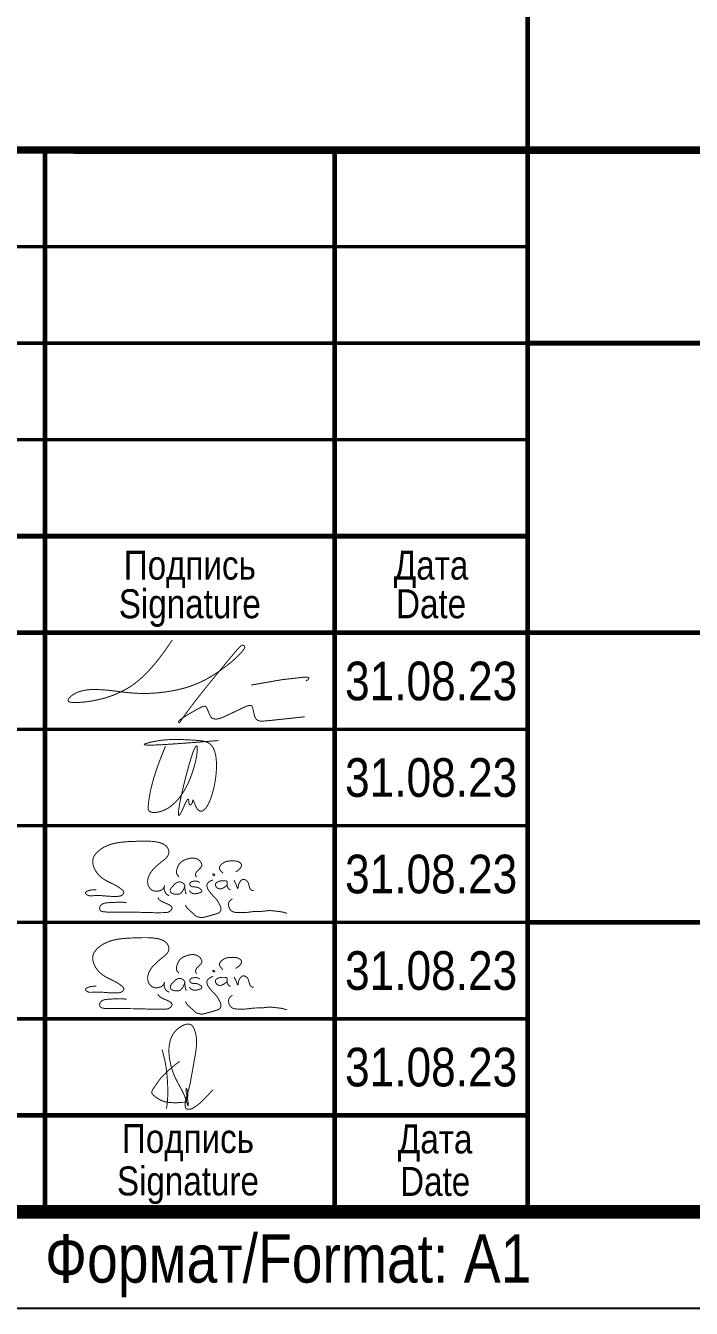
# Model space of a CAD drawing. Extents: x 0 to 841, y 0 to 594.
# Drawn here: x 690 to 724.5, y 0 to 66.4 of the extents above; entities that cross this region are included whole.
import ezdxf
from ezdxf.enums import TextEntityAlignment as Align

# ---------------------------------------------------------------- set-up
doc = ezdxf.new("R2010")
doc.units = 0
doc.header["$LTSCALE"] = 20
doc.header["$MEASUREMENT"] = 0
doc.layers.add('BORDER', color=7, linetype='Continuous', lineweight=50)
doc.layers.add('BORDER_PAPERMARGINS', color=7, linetype='Continuous', plot=False)
for name, color, linetype in [('BORDER_TEXT', 7, 'Continuous'), ('ELECT_EQUIP', 84, 'Continuous'), ('SIGN', 9, 'Continuous'), ('TEXT', 4, 'Continuous')]:
    doc.layers.add(name, color=color, linetype=linetype)
doc.layers.add('REVISION', color=1, linetype='Continuous', true_color=0xff0000)
doc.styles.add('EUR_STD', font='ARIALN.TTF')
doc.styles.add('RUX_STD', font='ARIALN.TTF')
doc.styles.add('стиль1', font='ARIALN.TTF')

# ---------------------------------------------------------------- blocks, each defined once
blk = doc.blocks.new('*U170')
at = {"layer": 'BORDER', "lineweight": 70, "const_width": 0.7}
blk.add_lwpolyline([(20, 588.991), (836, 589), (836, 5), (20, 5.009)], close=True, dxfattribs=at)
at = {"layer": 'BORDER_PAPERMARGINS'}
blk.add_lwpolyline([(841, 0), (0, 0), (0, 594), (841, 594)], close=True, dxfattribs=at)
at = {"layer": 'BORDER_TEXT', "insert": (691, 3.833), "char_height": 2.5, "attachment_point": 1, "style": 'RUX_STD'}
blk.add_mtext('{\\fArial Narrow|b0|i0|c204|p34;Формат}/{\\fArial Narrow|b0|i0|c204|p34;Format: A}1', dxfattribs=at)
blk = doc.blocks.new('BDR_TitleBlock')
at = {"layer": 'BORDER', "const_width": 0.5}
blk.add_lwpolyline([(-185, 121), (0, 121), (0, 0), (-185.005, 0)], close=True, dxfattribs=at)
at = {"layer": 'BORDER', "color": 0}
for points, const_width in [([(-120, -0.167), (-120, 100)], 0.25), ([(-145, 0), (-145, 55)], 0.25), ([(-130, -0.167), (-130, 54.853)], 0.25), ([(-185.005, 50), (-120, 50)], 0.18), ([(-185.005, 45), (-120, 45)], 0.18), ([(-120, 45), (0, 45)], 0.25), ([(-185.005, 40), (-120, 40)], 0.18), ([(-185.005, 35), (-120, 35)], 0.25), ([(-185.005, 30), (-120, 30)], 0.25), ([(-120, 30), (0, 30)], 0.25), ([(-185, 25), (-120, 25)], 0.18), ([(-185, 20), (-120, 20)], 0.18), ([(-185, 15), (-120, 15)], 0.18), ([(-120, 15), (0, 15)], 0.25), ([(-185, 10), (-120, 10)], 0.18), ([(-185, 5), (-120, 5)], 0.25)]:
    blk.add_lwpolyline(points, dxfattribs=dict(at, const_width=const_width))
blk.add_lwpolyline([(-185, 55, 0.35, 0.5, 0), (0, 55, 0.5, 0.5, 0)], format="xyseb", dxfattribs=at)
at = {"layer": 'BORDER_TEXT', "style": 'стиль1'}
for s, p in [('Подпись', (-137.5, 33.5)), ('Дата', (-125, 33.5)), ('Signature', (-137.5, 31.5)), ('Date', (-125, 31.5)), ('Подпись', (-137.598, 3.8)), ('Дата', (-124.79, 3.776)), ('Signature', (-137.598, 1.6)), ('Date', (-124.79, 1.576))]:
    blk.add_text(s, height=1.5, dxfattribs=at).set_placement(p, align=Align.MIDDLE_CENTER)
at = {"layer": 'BORDER_TEXT', "style": 'EUR_STD'}
blk.add_attdef('GOST_NR', text='', height=3.5, dxfattribs=at).set_placement((-60, 50), align=Align.MIDDLE_CENTER)
blk = doc.blocks.new('SIG - Roos')
at = {"layer": 'SIGN', "const_width": 0.05}
for points in [[(-0.526, 0.29), (-0.641, 0.207), (-0.756, 0.119), (-0.87, 0.029), (-0.979, -0.063), (-1.085, -0.155), (-1.184, -0.245), (-1.275, -0.333), (-1.358, -0.415), (-1.43, -0.493), (-1.494, -0.564), (-1.549, -0.631), (-1.596, -0.692), (-1.638, -0.749), (-1.675, -0.801), (-1.708, -0.85), (-1.739, -0.895), (-1.768, -0.937), (-1.795, -0.976), (-1.82, -1.012), (-1.843, -1.046), (-1.865, -1.077), (-1.884, -1.106), (-1.901, -1.132), (-1.917, -1.158), (-1.93, -1.181), (-1.941, -1.203), (-1.95, -1.224), (-1.957, -1.243), (-1.962, -1.26), (-1.967, -1.277), (-1.97, -1.291), (-1.971, -1.305), (-1.972, -1.317), (-1.972, -1.328), (-1.971, -1.338), (-1.968, -1.348), (-1.965, -1.357), (-1.96, -1.366), (-1.955, -1.376), (-1.947, -1.386), (-1.939, -1.397), (-1.929, -1.409), (-1.918, -1.422), (-1.904, -1.436), (-1.889, -1.452), (-1.871, -1.468), (-1.851, -1.486), (-1.828, -1.505), (-1.802, -1.526), (-1.774, -1.548), (-1.743, -1.571), (-1.71, -1.594), (-1.676, -1.617), (-1.64, -1.64), (-1.603, -1.663), (-1.565, -1.685), (-1.526, -1.705), (-1.486, -1.725), (-1.445, -1.743), (-1.402, -1.759), (-1.356, -1.774), (-1.309, -1.788), (-1.258, -1.801), (-1.204, -1.812), (-1.147, -1.821), (-1.086, -1.829), (-1.025, -1.836), (-0.962, -1.841), (-0.9, -1.845), (-0.839, -1.848), (-0.781, -1.849), (-0.725, -1.85), (-0.674, -1.849), (-0.628, -1.847), (-0.585, -1.844), (-0.546, -1.841), (-0.511, -1.838), (-0.48, -1.835), (-0.452, -1.832), (-0.428, -1.83), (-0.407, -1.828), (-0.389, -1.827), (-0.374, -1.827), (-0.36, -1.827), (-0.347, -1.827), (-0.335, -1.827), (-0.323, -1.827), (-0.31, -1.826), (-0.297, -1.825), (-0.283, -1.823), (-0.268, -1.819), (-0.253, -1.813), (-0.237, -1.804), (-0.221, -1.791), (-0.205, -1.774), (-0.189, -1.751), (-0.173, -1.724), (-0.157, -1.691), (-0.143, -1.654), (-0.13, -1.614), (-0.119, -1.571), (-0.11, -1.526), (-0.104, -1.479), (-0.101, -1.431), (-0.102, -1.384), (-0.106, -1.338), (-0.112, -1.293), (-0.12, -1.251), (-0.13, -1.213), (-0.14, -1.18), (-0.151, -1.152), (-0.162, -1.131), (-0.172, -1.117), (-0.181, -1.11), (-0.189, -1.112), (-0.195, -1.121), (-0.199, -1.138), (-0.2, -1.162), (-0.199, -1.195), (-0.196, -1.235), (-0.189, -1.283), (-0.179, -1.338), (-0.168, -1.398), (-0.156, -1.462), (-0.142, -1.528), (-0.129, -1.595), (-0.117, -1.663), (-0.105, -1.728), (-0.096, -1.791), (-0.089, -1.849), (-0.084, -1.901), (-0.081, -1.944), (-0.081, -1.977), (-0.084, -1.998), (-0.09, -2.005), (-0.098, -1.997), (-0.11, -1.972), (-0.125, -1.932), (-0.142, -1.881), (-0.162, -1.82), (-0.184, -1.752), (-0.207, -1.68), (-0.233, -1.607), (-0.259, -1.535), (-0.286, -1.466), (-0.315, -1.4), (-0.345, -1.335), (-0.376, -1.271), (-0.41, -1.207), (-0.445, -1.14), (-0.482, -1.071), (-0.522, -0.998), (-0.564, -0.92), (-0.608, -0.838), (-0.653, -0.752), (-0.698, -0.664), (-0.742, -0.574), (-0.784, -0.483), (-0.824, -0.392), (-0.86, -0.303), (-0.893, -0.215), (-0.922, -0.128), (-0.947, -0.044), (-0.969, 0.039), (-0.989, 0.12), (-1.006, 0.198), (-1.021, 0.275), (-1.035, 0.35), (-1.047, 0.423), (-1.058, 0.494), (-1.067, 0.563), (-1.074, 0.632), (-1.08, 0.701), (-1.083, 0.769), (-1.084, 0.839), (-1.083, 0.908), (-1.079, 0.979), (-1.072, 1.051), (-1.064, 1.123), (-1.052, 1.194), (-1.039, 1.264), (-1.023, 1.333), (-1.004, 1.399), (-0.984, 1.462), (-0.961, 1.522), (-0.936, 1.578), (-0.909, 1.631), (-0.881, 1.68), (-0.852, 1.727), (-0.823, 1.77), (-0.792, 1.811), (-0.761, 1.848), (-0.731, 1.882), (-0.7, 1.914), (-0.669, 1.944), (-0.639, 1.971), (-0.608, 1.996), (-0.578, 2.019), (-0.548, 2.041), (-0.519, 2.061), (-0.489, 2.081), (-0.46, 2.099), (-0.432, 2.116), (-0.404, 2.132), (-0.377, 2.146), (-0.35, 2.16), (-0.324, 2.172), (-0.298, 2.183), (-0.274, 2.192), (-0.25, 2.201), (-0.227, 2.208), (-0.205, 2.214), (-0.183, 2.219), (-0.163, 2.223), (-0.143, 2.226), (-0.124, 2.228), (-0.106, 2.229), (-0.088, 2.23), (-0.071, 2.229), (-0.055, 2.228), (-0.04, 2.226), (-0.025, 2.224), (-0.01, 2.22), (0.004, 2.216), (0.018, 2.211), (0.032, 2.205), (0.046, 2.199), (0.059, 2.191), (0.073, 2.182), (0.087, 2.171), (0.101, 2.159), (0.116, 2.144), (0.131, 2.128), (0.147, 2.109), (0.164, 2.087), (0.18, 2.062), (0.197, 2.031), (0.215, 1.996), (0.232, 1.955), (0.25, 1.908), (0.268, 1.854), (0.285, 1.793), (0.302, 1.727), (0.317, 1.656), (0.33, 1.58), (0.34, 1.5), (0.347, 1.417), (0.351, 1.33), (0.351, 1.241), (0.346, 1.15), (0.339, 1.057), (0.329, 0.961), (0.316, 0.863), (0.301, 0.763), (0.285, 0.661), (0.267, 0.557), (0.249, 0.451), (0.23, 0.343), (0.211, 0.236), (0.192, 0.128), (0.173, 0.021), (0.154, -0.085), (0.135, -0.189), (0.117, -0.291), (0.099, -0.389), (0.082, -0.484), (0.066, -0.575), (0.05, -0.663), (0.034, -0.747), (0.018, -0.827), (0.002, -0.903), (-0.013, -0.974), (-0.029, -1.041), (-0.045, -1.104), (-0.06, -1.163), (-0.076, -1.218), (-0.091, -1.271), (-0.105, -1.321), (-0.12, -1.368), (-0.133, -1.413), (-0.147, -1.456), (-0.159, -1.498), (-0.171, -1.537), (-0.182, -1.575), (-0.192, -1.611), (-0.201, -1.644), (-0.21, -1.676), (-0.217, -1.705), (-0.223, -1.732), (-0.228, -1.757), (-0.233, -1.781), (-0.236, -1.804), (-0.239, -1.826), (-0.241, -1.848), (-0.243, -1.869), (-0.244, -1.891), (-0.244, -1.914), (-0.244, -1.937), (-0.243, -1.961), (-0.242, -1.984), (-0.24, -2.007), (-0.237, -2.029), (-0.234, -2.05), (-0.23, -2.069), (-0.225, -2.087), (-0.219, -2.103), (-0.213, -2.117), (-0.205, -2.13), (-0.197, -2.141), (-0.189, -2.151), (-0.179, -2.159), (-0.168, -2.166), (-0.157, -2.172), (-0.145, -2.177), (-0.132, -2.18), (-0.118, -2.183), (-0.104, -2.185), (-0.089, -2.186), (-0.072, -2.187), (-0.056, -2.187), (-0.038, -2.187), (-0.019, -2.186), (0.001, -2.184), (0.022, -2.181), (0.044, -2.176), (0.068, -2.169), (0.094, -2.16), (0.122, -2.148), (0.152, -2.133), (0.184, -2.115), (0.217, -2.095), (0.251, -2.073), (0.286, -2.049), (0.322, -2.024), (0.358, -1.998), (0.394, -1.972), (0.43, -1.944), (0.466, -1.916), (0.502, -1.887), (0.539, -1.856), (0.578, -1.822), (0.618, -1.785), (0.66, -1.745), (0.705, -1.7), (0.753, -1.651), (0.804, -1.597), (0.859, -1.539), (0.918, -1.476), (0.982, -1.408), (1.051, -1.335), (1.126, -1.258), (1.207, -1.176)], [(-1.438, 0.905), (-1.382, 0.7), (-1.336, 0.519), (-1.3, 0.361), (-1.27, 0.22), (-1.248, 0.095), (-1.23, -0.018), (-1.216, -0.122), (-1.204, -0.222), (-1.194, -0.318), (-1.184, -0.413), (-1.176, -0.506), (-1.169, -0.597), (-1.163, -0.686), (-1.157, -0.774), (-1.153, -0.86), (-1.149, -0.945), (-1.147, -1.028), (-1.145, -1.11), (-1.143, -1.19), (-1.143, -1.269), (-1.143, -1.346), (-1.144, -1.422), (-1.146, -1.496), (-1.148, -1.568), (-1.152, -1.64), (-1.156, -1.71), (-1.161, -1.78), (-1.168, -1.851), (-1.176, -1.924), (-1.186, -1.999), (-1.198, -2.077), (-1.213, -2.159)]]:
    blk.add_lwpolyline(points, dxfattribs=at)
blk = doc.blocks.new('SIG - Ivanov')
at = {"layer": 'SIGN', "const_width": 0.05}
blk.add_lwpolyline([(-1.263, 1.624), (-1.523, 0.968), (-1.647, 0.636), (-1.764, 0.3), (-1.871, -0.04), (-1.967, -0.388), (-2.009, -0.564), (-2.048, -0.743), (-2.082, -0.924), (-2.112, -1.107), (-2.137, -1.293), (-2.157, -1.482), (-2.163, -1.576), (-2.161, -1.619), (-2.153, -1.658), (-2.138, -1.693), (-2.118, -1.723), (-2.091, -1.748), (-2.06, -1.769), (-2.024, -1.786), (-1.984, -1.799), (-1.939, -1.808), (-1.892, -1.813), (-1.841, -1.814), (-1.788, -1.812), (-1.675, -1.798), (-1.558, -1.772), (-1.439, -1.735), (-1.322, -1.688), (-1.209, -1.632), (-1.1, -1.567), (-0.996, -1.495), (-0.896, -1.416), (-0.8, -1.33), (-0.708, -1.238), (-0.62, -1.141), (-0.536, -1.038), (-0.456, -0.931), (-0.38, -0.82), (-0.308, -0.706), (-0.24, -0.588), (-0.176, -0.469), (-0.058, -0.226), (0.045, 0.02), (0.133, 0.264), (0.208, 0.501), (0.24, 0.616), (0.269, 0.728), (0.295, 0.835), (0.317, 0.939), (0.336, 1.037), (0.352, 1.13), (0.365, 1.217), (0.375, 1.297), (0.381, 1.371), (0.385, 1.436), (0.386, 1.493), (0.383, 1.542), (0.378, 1.581), (0.371, 1.61), (0.36, 1.629), (0.347, 1.637), (0.331, 1.633), (0.312, 1.617), (0.291, 1.589), (0.267, 1.547), (0.241, 1.492), (0.212, 1.426), (0.182, 1.347), (0.15, 1.259), (0.116, 1.161), (0.081, 1.054), (0.045, 0.94), (0.008, 0.818), (-0.03, 0.69), (-0.068, 0.557), (-0.145, 0.279), (-0.221, -0.009), (-0.294, -0.302), (-0.363, -0.591), (-0.427, -0.87), (-0.455, -1.003), (-0.482, -1.132), (-0.506, -1.254), (-0.528, -1.37), (-0.547, -1.478), (-0.563, -1.577), (-0.575, -1.667), (-0.585, -1.747), (-0.59, -1.816), (-0.592, -1.872), (-0.589, -1.916), (-0.582, -1.946), (-0.571, -1.961), (-0.563, -1.963), (-0.555, -1.961), (-0.545, -1.955), (-0.534, -1.944), (-0.521, -1.93), (-0.507, -1.911), (-0.492, -1.887), (-0.476, -1.859), (-0.458, -1.826), (-0.438, -1.788), (-0.417, -1.744), (-0.393, -1.692), (-0.341, -1.575), (-0.284, -1.45), (-0.227, -1.329), (-0.2, -1.275), (-0.174, -1.226), (-0.149, -1.186), (-0.126, -1.154), (-0.106, -1.134), (-0.089, -1.126), (-0.074, -1.133), (-0.069, -1.142), (-0.064, -1.155), (-0.058, -1.195), (-0.053, -1.246), (-0.049, -1.302), (-0.041, -1.355), (-0.028, -1.397), (-0.019, -1.412), (-0.007, -1.421), (0.008, -1.424), (0.024, -1.42), (0.042, -1.411), (0.061, -1.397), (0.097, -1.357), (0.125, -1.307), (0.141, -1.252), (0.15, -1.204), (0.153, -1.186), (0.156, -1.173), (0.161, -1.167), (0.166, -1.167), (0.172, -1.174), (0.18, -1.187), (0.188, -1.204), (0.197, -1.225), (0.218, -1.277), (0.24, -1.336), (0.29, -1.458), (0.315, -1.511), (0.341, -1.559), (0.367, -1.601), (0.393, -1.637), (0.42, -1.668), (0.447, -1.694), (0.475, -1.714), (0.502, -1.73), (0.53, -1.741), (0.558, -1.747), (0.585, -1.748), (0.613, -1.745), (0.641, -1.737), (0.669, -1.726), (0.725, -1.69), (0.78, -1.639), (0.835, -1.574), (0.889, -1.496), (0.941, -1.406), (0.991, -1.304), (1.04, -1.192), (1.087, -1.072), (1.131, -0.943), (1.173, -0.807), (1.212, -0.666), (1.247, -0.519), (1.279, -0.369), (1.307, -0.216), (1.331, -0.061), (1.351, 0.094), (1.366, 0.249), (1.376, 0.403), (1.381, 0.554), (1.381, 0.702), (1.375, 0.845), (1.363, 0.983), (1.344, 1.114), (1.319, 1.237), (1.287, 1.352), (1.248, 1.456), (1.202, 1.55), (1.148, 1.632), (1.086, 1.702), (1.016, 1.758), (0.94, 1.804), (0.858, 1.839), (0.772, 1.866), (0.682, 1.886), (0.589, 1.901), (0.399, 1.919), (0.025, 1.945), (-0.337, 1.963), (-0.692, 1.971), (-0.867, 1.97), (-1.043, 1.964), (-1.219, 1.953), (-1.396, 1.936), (-1.575, 1.913), (-1.756, 1.884), (-1.94, 1.847), (-2.029, 1.827), (-2.112, 1.807), (-2.182, 1.788), (-2.24, 1.771), (-2.287, 1.756), (-2.322, 1.742), (-2.346, 1.729), (-2.358, 1.718), (-2.361, 1.709), (-2.352, 1.701), (-2.334, 1.694), (-2.306, 1.688), (-2.269, 1.684), (-2.223, 1.681), (-2.168, 1.679), (-2.104, 1.678), (-2.033, 1.678), (-1.953, 1.68), (-1.866, 1.682), (-1.772, 1.685), (-1.671, 1.69), (-1.564, 1.695), (-1.45, 1.7), (-1.33, 1.707), (-1.205, 1.714), (-1.074, 1.723), (-0.939, 1.731), (-0.798, 1.741), (-0.505, 1.761), (-0.196, 1.784), (0.125, 1.808), (0.456, 1.833), (0.794, 1.86), (1.484, 1.914)], dxfattribs=at)
blk = doc.blocks.new('SIG - Gorbatovsky')
at = {"layer": 'SIGN', "const_width": 0.05}
for points in [[(-4.836, -0.818), (-4.927, -0.815), (-4.974, -0.816), (-5.022, -0.818), (-5.074, -0.823), (-5.128, -0.832), (-5.156, -0.837), (-5.185, -0.844), (-5.203, -0.849), (-5.247, -0.862), (-5.278, -0.873), (-5.307, -0.884), (-5.335, -0.898), (-5.359, -0.912), (-5.379, -0.927), (-5.388, -0.936), (-5.395, -0.944), (-5.4, -0.953), (-5.404, -0.962), (-5.406, -0.971), (-5.406, -0.981), (-5.406, -0.986), (-5.401, -1.001), (-5.395, -1.011), (-5.389, -1.022), (-5.371, -1.042), (-5.35, -1.061), (-5.334, -1.073), (-5.305, -1.092), (-5.281, -1.103), (-5.257, -1.112), (-5.232, -1.119), (-5.208, -1.124), (-5.183, -1.127), (-5.157, -1.129), (-5.106, -1.13), (-5.054, -1.127), (-4.976, -1.121), (-4.848, -1.115), (-4.746, -1.114), (-4.645, -1.118), (-4.544, -1.123), (-4.444, -1.131), (-4.244, -1.147), (-4.144, -1.154), (-4.044, -1.159), (-3.943, -1.162), (-3.842, -1.162), (-3.738, -1.157), (-3.688, -1.153), (-3.637, -1.145), (-3.612, -1.14), (-3.587, -1.132), (-3.564, -1.124), (-3.541, -1.113), (-3.518, -1.099), (-3.492, -1.079), (-3.477, -1.065), (-3.459, -1.045), (-3.443, -1.022), (-3.431, -0.999), (-3.423, -0.975), (-3.419, -0.951), (-3.42, -0.939), (-3.422, -0.928), (-3.43, -0.905), (-3.443, -0.884), (-3.46, -0.864), (-3.479, -0.844), (-3.502, -0.822), (-3.541, -0.789), (-3.583, -0.755), (-3.626, -0.723), (-3.669, -0.693), (-3.713, -0.664), (-3.801, -0.612), (-3.891, -0.563), (-3.981, -0.518), (-4.16, -0.432), (-4.248, -0.389), (-4.335, -0.343), (-4.42, -0.293), (-4.462, -0.266), (-4.518, -0.227), (-4.543, -0.209), (-4.582, -0.177), (-4.621, -0.144), (-4.658, -0.11), (-4.695, -0.074), (-4.73, -0.037), (-4.764, 0.002), (-4.796, 0.042), (-4.827, 0.084), (-4.856, 0.126), (-4.884, 0.17), (-4.909, 0.215), (-4.933, 0.261), (-4.954, 0.308), (-4.974, 0.356), (-4.996, 0.422), (-5.005, 0.455), (-5.017, 0.506), (-5.026, 0.557), (-5.032, 0.608), (-5.033, 0.659), (-5.031, 0.709), (-5.018, 0.783), (-5.011, 0.807), (-4.994, 0.855), (-4.973, 0.9), (-4.948, 0.945), (-4.92, 0.988), (-4.873, 1.049), (-4.856, 1.069), (-4.822, 1.107), (-4.786, 1.144), (-4.749, 1.179), (-4.711, 1.212), (-4.671, 1.244), (-4.63, 1.275), (-4.589, 1.304), (-4.546, 1.331), (-4.503, 1.358), (-4.458, 1.383), (-4.414, 1.406), (-4.381, 1.422), (-4.276, 1.469), (-4.182, 1.506), (-4.087, 1.538), (-3.99, 1.565), (-3.892, 1.589), (-3.793, 1.61), (-3.693, 1.628), (-3.592, 1.642), (-3.49, 1.654), (-3.388, 1.664), (-3.286, 1.672), (-3.08, 1.683), (-2.875, 1.691), (-2.687, 1.696), (-2.469, 1.702), (-2.268, 1.703), (-2.167, 1.702), (-2.067, 1.698), (-1.966, 1.691), (-1.864, 1.681), (-1.771, 1.669), (-1.659, 1.649), (-1.608, 1.637), (-1.558, 1.624), (-1.508, 1.609), (-1.46, 1.591), (-1.413, 1.571), (-1.367, 1.548), (-1.324, 1.522), (-1.283, 1.493), (-1.244, 1.46), (-1.221, 1.439), (-1.175, 1.384), (-1.146, 1.341), (-1.133, 1.318), (-1.122, 1.295), (-1.112, 1.271), (-1.103, 1.247), (-1.096, 1.222), (-1.091, 1.197), (-1.086, 1.16), (-1.086, 1.147), (-1.086, 1.121), (-1.088, 1.096), (-1.092, 1.071), (-1.098, 1.045), (-1.105, 1.022), (-1.113, 0.999), (-1.123, 0.977), (-1.134, 0.955), (-1.161, 0.913), (-1.191, 0.873), (-1.225, 0.835), (-1.262, 0.798), (-1.301, 0.763), (-1.342, 0.729), (-1.451, 0.644), (-1.508, 0.599), (-1.587, 0.534), (-1.663, 0.469), (-1.737, 0.402), (-1.794, 0.348), (-1.879, 0.261), (-1.913, 0.223), (-1.946, 0.185), (-1.978, 0.145), (-2.008, 0.105), (-2.037, 0.062), (-2.064, 0.019), (-2.092, -0.034), (-2.111, -0.074), (-2.131, -0.122), (-2.149, -0.172), (-2.163, -0.222), (-2.174, -0.273), (-2.182, -0.325), (-2.186, -0.376), (-2.185, -0.428), (-2.181, -0.479), (-2.172, -0.529), (-2.153, -0.592), (-2.138, -0.627), (-2.114, -0.673), (-2.085, -0.717), (-2.069, -0.738), (-2.052, -0.757), (-2.034, -0.776), (-2.015, -0.793), (-1.996, -0.809), (-1.975, -0.824), (-1.954, -0.838), (-1.934, -0.848), (-1.909, -0.86), (-1.885, -0.869), (-1.861, -0.876), (-1.836, -0.882), (-1.811, -0.887), (-1.786, -0.89), (-1.735, -0.892), (-1.682, -0.889), (-1.63, -0.882), (-1.604, -0.877), (-1.527, -0.855), (-1.503, -0.845), (-1.48, -0.834), (-1.457, -0.821), (-1.436, -0.808), (-1.417, -0.792), (-1.392, -0.767), (-1.383, -0.757), (-1.369, -0.737), (-1.357, -0.715), (-1.346, -0.692), (-1.326, -0.645), (-1.308, -0.595)], [(-0.563, -0.135), (-0.588, -0.111), (-0.612, -0.087), (-0.635, -0.062), (-0.655, -0.036), (-0.671, -0.009), (-0.687, 0.029), (-0.692, 0.05), (-0.695, 0.082), (-0.695, 0.116), (-0.691, 0.149), (-0.687, 0.177), (-0.679, 0.214), (-0.671, 0.246), (-0.662, 0.277), (-0.651, 0.308), (-0.641, 0.337), (-0.628, 0.369), (-0.615, 0.4), (-0.6, 0.43), (-0.585, 0.459), (-0.568, 0.488), (-0.55, 0.515), (-0.531, 0.542), (-0.511, 0.567), (-0.484, 0.596), (-0.465, 0.613), (-0.44, 0.633), (-0.414, 0.652), (-0.387, 0.67), (-0.358, 0.686), (-0.329, 0.701), (-0.299, 0.715), (-0.268, 0.728), (-0.237, 0.741), (-0.206, 0.752), (-0.163, 0.767), (-0.142, 0.774), (-0.111, 0.783), (-0.079, 0.793), (-0.047, 0.801), (-0.015, 0.808), (0.017, 0.815), (0.049, 0.82), (0.082, 0.823), (0.114, 0.826), (0.147, 0.826), (0.174, 0.826), (0.212, 0.823), (0.245, 0.818), (0.278, 0.811), (0.31, 0.803), (0.341, 0.792), (0.372, 0.78), (0.402, 0.766), (0.431, 0.749), (0.459, 0.73), (0.483, 0.711), (0.507, 0.689), (0.53, 0.665), (0.55, 0.639), (0.569, 0.612), (0.586, 0.583), (0.603, 0.546), (0.613, 0.521), (0.622, 0.489), (0.625, 0.449), (0.621, 0.426), (0.609, 0.397), (0.593, 0.369), (0.572, 0.342), (0.549, 0.316), (0.524, 0.291), (0.5, 0.267), (0.477, 0.243), (0.454, 0.22), (0.431, 0.197), (0.409, 0.174), (0.387, 0.15), (0.366, 0.126), (0.353, 0.109), (0.326, 0.073), (0.309, 0.045), (0.294, 0.001), (0.292, -0.018), (0.294, -0.051), (0.301, -0.077), (0.318, -0.111), (0.337, -0.138), (0.359, -0.163)], [(1.721, 0.034), (1.706, 0.051), (1.69, 0.068), (1.674, 0.085), (1.659, 0.102), (1.643, 0.12), (1.628, 0.137), (1.607, 0.161), (1.596, 0.173), (1.581, 0.192), (1.567, 0.211), (1.555, 0.231), (1.545, 0.251), (1.54, 0.265), (1.534, 0.297), (1.534, 0.321), (1.536, 0.344), (1.541, 0.368), (1.549, 0.39), (1.56, 0.411), (1.572, 0.431), (1.587, 0.449), (1.603, 0.467), (1.619, 0.483), (1.628, 0.492), (1.654, 0.515), (1.672, 0.53), (1.69, 0.544), (1.717, 0.564), (1.728, 0.571), (1.748, 0.584), (1.768, 0.596), (1.789, 0.607), (1.81, 0.617), (1.831, 0.627), (1.853, 0.635), (1.877, 0.644), (1.897, 0.65), (1.92, 0.656), (1.943, 0.661), (1.966, 0.665), (1.989, 0.668), (2.012, 0.671), (2.036, 0.673), (2.059, 0.675), (2.082, 0.676), (2.103, 0.677), (2.129, 0.677), (2.153, 0.678), (2.176, 0.678), (2.199, 0.677), (2.231, 0.677), (2.246, 0.677), (2.269, 0.677), (2.293, 0.676), (2.316, 0.676), (2.339, 0.674), (2.363, 0.673), (2.386, 0.67), (2.402, 0.668), (2.431, 0.662), (2.454, 0.657), (2.476, 0.65), (2.498, 0.643), (2.52, 0.634), (2.541, 0.623), (2.562, 0.612), (2.589, 0.593), (2.602, 0.583), (2.621, 0.567), (2.639, 0.549), (2.654, 0.53), (2.666, 0.51), (2.675, 0.489), (2.679, 0.472), (2.679, 0.445), (2.675, 0.423), (2.668, 0.4), (2.658, 0.377), (2.641, 0.347), (2.634, 0.334), (2.621, 0.314), (2.607, 0.295), (2.592, 0.277), (2.577, 0.26), (2.561, 0.243), (2.544, 0.228), (2.532, 0.218), (2.507, 0.199), (2.488, 0.186), (2.469, 0.173), (2.449, 0.16), (2.429, 0.148), (2.405, 0.131), (2.391, 0.121), (2.372, 0.108)], [(1.228, -0.064), (1.233, -0.067), (1.238, -0.069), (1.243, -0.071), (1.248, -0.072), (1.254, -0.074), (1.259, -0.074), (1.263, -0.074), (1.268, -0.074), (1.272, -0.072), (1.278, -0.07), (1.282, -0.067), (1.286, -0.063), (1.289, -0.058), (1.291, -0.053), (1.292, -0.049), (1.291, -0.044), (1.29, -0.039), (1.288, -0.034), (1.285, -0.029), (1.282, -0.025), (1.279, -0.021), (1.274, -0.017), (1.27, -0.014), (1.266, -0.012), (1.261, -0.01), (1.256, -0.007), (1.252, -0.005), (1.247, -0.003), (1.244, -0.002), (1.237, 0.002), (1.232, 0.004), (1.227, 0.006), (1.222, 0.008), (1.217, 0.01), (1.212, 0.011), (1.208, 0.011), (1.204, 0.01), (1.198, 0.008), (1.194, 0.005), (1.19, 0.001), (1.186, -0.003), (1.184, -0.008), (1.182, -0.013), (1.182, -0.018), (1.182, -0.023), (1.183, -0.029), (1.184, -0.034), (1.187, -0.038), (1.188, -0.041), (1.193, -0.047), (1.197, -0.05), (1.201, -0.053), (1.206, -0.055), (1.211, -0.058), (1.215, -0.06), (1.218, -0.061), (1.225, -0.063), (1.23, -0.065), (1.235, -0.067)], [(-1.308, -0.596), (-1.314, -0.618), (-1.319, -0.64), (-1.324, -0.662), (-1.328, -0.684), (-1.332, -0.706), (-1.334, -0.727), (-1.335, -0.749), (-1.333, -0.78), (-1.331, -0.792), (-1.327, -0.813), (-1.321, -0.835), (-1.314, -0.856), (-1.306, -0.877), (-1.298, -0.897), (-1.289, -0.919), (-1.279, -0.939), (-1.269, -0.959), (-1.258, -0.979), (-1.246, -0.997), (-1.233, -1.015), (-1.219, -1.03), (-1.203, -1.045), (-1.186, -1.059), (-1.168, -1.071), (-1.149, -1.082), (-1.129, -1.093), (-1.109, -1.103), (-1.089, -1.112), (-1.068, -1.122)], [(-0.26, -0.628), (-0.267, -0.649), (-0.274, -0.67), (-0.282, -0.69), (-0.29, -0.711), (-0.298, -0.732), (-0.306, -0.752), (-0.314, -0.772), (-0.323, -0.792), (-0.333, -0.811), (-0.342, -0.831), (-0.353, -0.849), (-0.364, -0.868), (-0.375, -0.886), (-0.388, -0.903), (-0.404, -0.925), (-0.415, -0.937), (-0.429, -0.953), (-0.437, -0.961), (-0.459, -0.985), (-0.475, -1), (-0.491, -1.014), (-0.505, -1.023), (-0.528, -1.035), (-0.548, -1.041), (-0.568, -1.046), (-0.59, -1.049), (-0.612, -1.05), (-0.634, -1.051), (-0.657, -1.05), (-0.68, -1.049), (-0.706, -1.048), (-0.725, -1.046), (-0.748, -1.045), (-0.77, -1.043), (-0.791, -1.041), (-0.813, -1.038), (-0.834, -1.034), (-0.855, -1.03), (-0.875, -1.023), (-0.895, -1.016), (-0.905, -1.011), (-0.934, -0.996), (-0.953, -0.983), (-0.969, -0.968), (-0.984, -0.952), (-0.994, -0.936), (-1.004, -0.914), (-1.009, -0.893), (-1.012, -0.871), (-1.012, -0.848), (-1.01, -0.833), (-1.005, -0.805), (-0.998, -0.784), (-0.989, -0.764), (-0.981, -0.75), (-0.967, -0.728), (-0.954, -0.71), (-0.941, -0.694), (-0.926, -0.678), (-0.911, -0.662), (-0.896, -0.646), (-0.874, -0.624), (-0.865, -0.615), (-0.85, -0.599), (-0.835, -0.582), (-0.819, -0.566), (-0.804, -0.55), (-0.789, -0.535), (-0.773, -0.519), (-0.757, -0.504), (-0.741, -0.49), (-0.724, -0.477), (-0.707, -0.464), (-0.689, -0.453), (-0.667, -0.441), (-0.651, -0.434), (-0.63, -0.426), (-0.61, -0.42), (-0.588, -0.415), (-0.561, -0.412), (-0.545, -0.41), (-0.523, -0.41), (-0.501, -0.411), (-0.479, -0.414), (-0.448, -0.422), (-0.438, -0.425), (-0.418, -0.434), (-0.399, -0.444), (-0.38, -0.455), (-0.362, -0.467), (-0.35, -0.476), (-0.327, -0.494), (-0.311, -0.509), (-0.297, -0.525), (-0.288, -0.537), (-0.275, -0.562), (-0.268, -0.583), (-0.263, -0.604), (-0.261, -0.616), (-0.257, -0.647), (-0.256, -0.669), (-0.255, -0.691), (-0.254, -0.712), (-0.252, -0.741), (-0.251, -0.755), (-0.249, -0.777), (-0.246, -0.798), (-0.243, -0.819), (-0.24, -0.841), (-0.238, -0.857), (-0.236, -0.885), (-0.233, -0.907), (-0.23, -0.929), (-0.226, -0.95), (-0.215, -0.979), (-0.21, -0.989), (-0.198, -1.007), (-0.184, -1.024), (-0.17, -1.041)], [(1.208, -0.305), (1.187, -0.312), (1.165, -0.319), (1.144, -0.327), (1.123, -0.335), (1.102, -0.344), (1.082, -0.353), (1.065, -0.362), (1.043, -0.375), (1.024, -0.388), (1.006, -0.401), (0.988, -0.416), (0.964, -0.438), (0.955, -0.447), (0.939, -0.463), (0.924, -0.481), (0.911, -0.499), (0.899, -0.522), (0.893, -0.54), (0.887, -0.562), (0.884, -0.585), (0.885, -0.613), (0.887, -0.63), (0.891, -0.652), (0.896, -0.674), (0.903, -0.697), (0.909, -0.718), (0.915, -0.74), (0.923, -0.761), (0.933, -0.787), (0.941, -0.802), (0.953, -0.821), (0.965, -0.84), (0.979, -0.858), (0.989, -0.872), (1.007, -0.894), (1.021, -0.912), (1.035, -0.93), (1.049, -0.947), (1.063, -0.965), (1.075, -0.98), (1.092, -0.999), (1.106, -1.017), (1.121, -1.034), (1.135, -1.051), (1.15, -1.068), (1.168, -1.09), (1.18, -1.102), (1.195, -1.119), (1.21, -1.136), (1.226, -1.152), (1.241, -1.168), (1.255, -1.183), (1.273, -1.201), (1.289, -1.217), (1.305, -1.233), (1.321, -1.249), (1.337, -1.265), (1.352, -1.282), (1.367, -1.298), (1.381, -1.316), (1.395, -1.333), (1.409, -1.351), (1.421, -1.37), (1.434, -1.389), (1.445, -1.409), (1.456, -1.428), (1.467, -1.448), (1.477, -1.468), (1.487, -1.489), (1.494, -1.501), (1.507, -1.529), (1.517, -1.55), (1.527, -1.57), (1.538, -1.59), (1.55, -1.609), (1.562, -1.628), (1.574, -1.647), (1.585, -1.667), (1.596, -1.69), (1.602, -1.708), (1.607, -1.73), (1.611, -1.752), (1.613, -1.775), (1.612, -1.798), (1.611, -1.821), (1.606, -1.853), (1.604, -1.868), (1.598, -1.89), (1.591, -1.912), (1.582, -1.933), (1.569, -1.954), (1.558, -1.969), (1.543, -1.984), (1.525, -1.998), (1.507, -2.01), (1.487, -2.02), (1.465, -2.03), (1.443, -2.039), (1.421, -2.047), (1.398, -2.054), (1.375, -2.061), (1.355, -2.067), (1.33, -2.074), (1.308, -2.081), (1.286, -2.088), (1.265, -2.094), (1.243, -2.101), (1.222, -2.107), (1.201, -2.114), (1.177, -2.12), (1.158, -2.126), (1.136, -2.132), (1.114, -2.138), (1.093, -2.144), (1.071, -2.15), (1.049, -2.156), (1.031, -2.161), (1.005, -2.168), (0.984, -2.174), (0.962, -2.181), (0.94, -2.187), (0.919, -2.193), (0.897, -2.199), (0.885, -2.203), (0.854, -2.211), (0.832, -2.217), (0.81, -2.222), (0.788, -2.228), (0.771, -2.232), (0.744, -2.239), (0.722, -2.244), (0.7, -2.249), (0.677, -2.252), (0.655, -2.255), (0.64, -2.256), (0.61, -2.256), (0.588, -2.255), (0.565, -2.253), (0.543, -2.249), (0.52, -2.245), (0.505, -2.242), (0.476, -2.236), (0.454, -2.23), (0.426, -2.223), (0.41, -2.218), (0.389, -2.211), (0.367, -2.204), (0.346, -2.195), (0.323, -2.183), (0.307, -2.174), (0.29, -2.16), (0.272, -2.146), (0.256, -2.13), (0.24, -2.114), (0.224, -2.098), (0.209, -2.081), (0.193, -2.064), (0.177, -2.048), (0.16, -2.032), (0.143, -2.017), (0.126, -2.002), (0.109, -1.988), (0.092, -1.974), (0.074, -1.96), (0.057, -1.945), (0.035, -1.927), (0.023, -1.916), (0.006, -1.901), (-0.011, -1.885), (-0.027, -1.87), (-0.043, -1.854), (-0.055, -1.842), (-0.076, -1.823), (-0.092, -1.807), (-0.108, -1.791), (-0.123, -1.774), (-0.138, -1.757), (-0.148, -1.745), (-0.165, -1.721), (-0.177, -1.702), (-0.189, -1.683), (-0.2, -1.663), (-0.211, -1.644), (-0.222, -1.623), (-0.232, -1.603)], [(0.508, -0.446), (0.493, -0.434), (0.478, -0.423), (0.462, -0.412), (0.447, -0.401), (0.425, -0.39), (0.413, -0.385), (0.395, -0.379), (0.377, -0.374), (0.358, -0.371), (0.333, -0.368), (0.321, -0.367), (0.302, -0.366), (0.283, -0.366), (0.264, -0.367), (0.245, -0.368), (0.227, -0.37), (0.208, -0.372), (0.189, -0.375), (0.172, -0.378), (0.151, -0.382), (0.133, -0.387), (0.114, -0.392), (0.096, -0.398), (0.079, -0.406), (0.062, -0.415), (0.047, -0.426), (0.037, -0.434), (0.019, -0.453), (0.008, -0.47), (0, -0.487), (-0.006, -0.505), (-0.007, -0.52), (-0.005, -0.542), (0.001, -0.561), (0.01, -0.578), (0.021, -0.594), (0.039, -0.614), (0.049, -0.622), (0.064, -0.633), (0.081, -0.643), (0.098, -0.651), (0.116, -0.657), (0.127, -0.66), (0.152, -0.665), (0.171, -0.667), (0.19, -0.669), (0.208, -0.67), (0.227, -0.671), (0.246, -0.671), (0.269, -0.672), (0.285, -0.673), (0.304, -0.675), (0.323, -0.677), (0.342, -0.679), (0.36, -0.683), (0.379, -0.687), (0.397, -0.692), (0.414, -0.698), (0.428, -0.703), (0.448, -0.712), (0.465, -0.721), (0.481, -0.73), (0.497, -0.74), (0.513, -0.75), (0.529, -0.761), (0.54, -0.769), (0.561, -0.784), (0.577, -0.796), (0.591, -0.809), (0.603, -0.824), (0.612, -0.84), (0.616, -0.852), (0.619, -0.877), (0.617, -0.897), (0.608, -0.917), (0.599, -0.929), (0.585, -0.941), (0.568, -0.95), (0.55, -0.957), (0.522, -0.966), (0.511, -0.969), (0.492, -0.975), (0.474, -0.981), (0.456, -0.986), (0.438, -0.991), (0.42, -0.996), (0.402, -1.001), (0.384, -1.005), (0.366, -1.009), (0.354, -1.012), (0.33, -1.016), (0.311, -1.019), (0.292, -1.022), (0.273, -1.023), (0.255, -1.024), (0.235, -1.023), (0.217, -1.021), (0.198, -1.018), (0.179, -1.014), (0.161, -1.009), (0.143, -1.002), (0.125, -0.995), (0.109, -0.986), (0.088, -0.973), (0.077, -0.966), (0.062, -0.954), (0.047, -0.942), (0.034, -0.928), (0.021, -0.914), (0.009, -0.9), (-0.002, -0.885), (-0.013, -0.87), (-0.024, -0.854)], [(2.115, -0.82), (2.102, -0.816), (2.089, -0.812), (2.076, -0.807), (2.063, -0.802), (2.051, -0.797), (2.04, -0.79), (2.026, -0.781), (2.019, -0.775), (2.009, -0.765), (2, -0.755), (1.992, -0.745), (1.982, -0.729), (1.977, -0.722), (1.97, -0.711), (1.964, -0.699), (1.958, -0.687), (1.953, -0.675), (1.948, -0.662), (1.944, -0.649), (1.941, -0.637), (1.938, -0.624), (1.936, -0.612), (1.933, -0.597), (1.93, -0.584), (1.928, -0.571), (1.927, -0.558), (1.926, -0.547), (1.926, -0.531), (1.927, -0.518), (1.929, -0.505), (1.931, -0.492), (1.934, -0.474), (1.936, -0.465), (1.938, -0.451), (1.939, -0.438), (1.939, -0.424), (1.935, -0.405), (1.932, -0.399), (1.925, -0.387), (1.916, -0.377), (1.905, -0.368), (1.894, -0.362), (1.881, -0.358), (1.868, -0.356), (1.854, -0.355), (1.845, -0.355), (1.827, -0.354), (1.814, -0.354), (1.8, -0.353), (1.787, -0.353), (1.773, -0.353), (1.76, -0.352), (1.747, -0.352), (1.734, -0.352), (1.72, -0.352), (1.707, -0.352), (1.694, -0.352), (1.687, -0.353), (1.667, -0.353), (1.654, -0.354), (1.641, -0.355), (1.627, -0.356), (1.614, -0.358), (1.601, -0.359), (1.588, -0.361), (1.574, -0.364), (1.557, -0.368), (1.548, -0.37), (1.536, -0.373), (1.523, -0.377), (1.51, -0.381), (1.498, -0.386), (1.485, -0.391), (1.478, -0.394), (1.461, -0.401), (1.449, -0.407), (1.437, -0.412), (1.425, -0.419), (1.413, -0.425), (1.407, -0.428), (1.39, -0.439), (1.378, -0.447), (1.368, -0.455), (1.358, -0.464), (1.347, -0.478), (1.343, -0.485), (1.337, -0.497), (1.333, -0.51), (1.331, -0.523), (1.329, -0.537), (1.329, -0.551), (1.33, -0.565), (1.332, -0.582), (1.333, -0.592), (1.336, -0.605), (1.34, -0.618), (1.345, -0.631), (1.353, -0.647), (1.357, -0.654), (1.364, -0.666), (1.372, -0.676), (1.38, -0.687), (1.39, -0.696), (1.399, -0.706), (1.406, -0.712), (1.42, -0.723), (1.432, -0.73), (1.443, -0.737), (1.455, -0.743), (1.467, -0.748), (1.483, -0.755), (1.492, -0.757), (1.505, -0.761), (1.518, -0.764), (1.532, -0.766), (1.545, -0.767), (1.558, -0.768), (1.572, -0.768), (1.585, -0.768), (1.593, -0.768), (1.612, -0.766), (1.625, -0.764), (1.639, -0.761), (1.651, -0.758), (1.664, -0.754), (1.677, -0.749), (1.688, -0.744), (1.701, -0.738), (1.712, -0.731), (1.724, -0.725), (1.735, -0.718), (1.747, -0.71), (1.754, -0.706), (1.77, -0.697), (1.781, -0.69), (1.793, -0.683), (1.804, -0.676), (1.815, -0.669), (1.828, -0.659), (1.837, -0.653), (1.847, -0.645), (1.857, -0.636), (1.867, -0.627), (1.876, -0.619), (1.887, -0.609), (1.897, -0.601), (1.907, -0.592), (1.917, -0.584), (1.928, -0.575)], [(2.292, -0.326), (2.317, -0.381), (2.33, -0.408), (2.346, -0.44), (2.357, -0.462), (2.371, -0.489), (2.377, -0.502), (2.382, -0.514), (2.389, -0.53), (2.394, -0.544), (2.405, -0.572), (2.415, -0.599), (2.427, -0.629), (2.433, -0.643), (2.437, -0.652), (2.443, -0.668), (2.448, -0.681), (2.451, -0.688), (2.453, -0.695), (2.456, -0.703), (2.46, -0.71), (2.463, -0.719), (2.467, -0.728), (2.469, -0.732), (2.471, -0.736), (2.473, -0.74), (2.475, -0.743), (2.477, -0.746), (2.478, -0.747), (2.479, -0.747), (2.48, -0.748), (2.481, -0.748), (2.482, -0.748), (2.483, -0.747), (2.484, -0.747), (2.485, -0.746), (2.487, -0.744), (2.489, -0.74), (2.491, -0.737), (2.493, -0.733), (2.494, -0.728), (2.498, -0.718), (2.5, -0.71), (2.503, -0.702), (2.504, -0.694), (2.506, -0.686), (2.507, -0.679), (2.508, -0.671), (2.51, -0.658), (2.512, -0.64), (2.513, -0.63), (2.515, -0.616), (2.517, -0.601), (2.52, -0.586), (2.523, -0.571), (2.526, -0.556), (2.53, -0.541), (2.534, -0.528), (2.54, -0.512), (2.545, -0.498), (2.551, -0.484), (2.558, -0.471), (2.565, -0.458), (2.571, -0.447), (2.58, -0.432), (2.589, -0.419), (2.597, -0.407), (2.611, -0.388), (2.624, -0.371), (2.634, -0.359), (2.643, -0.348), (2.654, -0.336), (2.663, -0.327), (2.67, -0.321), (2.676, -0.316), (2.682, -0.311), (2.688, -0.307), (2.695, -0.302), (2.701, -0.298), (2.708, -0.294), (2.714, -0.291), (2.721, -0.288), (2.728, -0.285), (2.735, -0.282), (2.745, -0.28), (2.75, -0.278), (2.757, -0.277), (2.765, -0.276), (2.772, -0.276), (2.78, -0.275), (2.787, -0.276), (2.795, -0.276), (2.802, -0.277), (2.81, -0.278), (2.817, -0.279), (2.825, -0.281), (2.832, -0.283), (2.839, -0.285), (2.846, -0.288), (2.853, -0.291), (2.86, -0.294), (2.867, -0.297), (2.874, -0.3), (2.888, -0.308), (2.905, -0.318), (2.914, -0.324), (2.926, -0.333), (2.938, -0.343), (2.949, -0.353), (2.96, -0.363), (2.971, -0.374), (2.981, -0.385), (2.99, -0.397), (2.999, -0.409), (3.005, -0.42), (3.014, -0.435), (3.021, -0.448), (3.028, -0.462), (3.034, -0.476), (3.039, -0.49), (3.044, -0.504), (3.048, -0.519), (3.053, -0.533), (3.055, -0.542), (3.06, -0.563), (3.063, -0.578), (3.069, -0.608), (3.076, -0.638), (3.079, -0.653), (3.083, -0.667), (3.087, -0.682), (3.091, -0.696), (3.096, -0.71), (3.102, -0.724), (3.109, -0.738), (3.115, -0.75), (3.123, -0.763), (3.131, -0.775), (3.14, -0.787), (3.15, -0.799), (3.159, -0.81), (3.17, -0.822), (3.176, -0.828), (3.182, -0.833), (3.188, -0.837), (3.194, -0.842), (3.2, -0.845), (3.208, -0.849), (3.214, -0.851), (3.221, -0.853), (3.228, -0.854), (3.236, -0.854), (3.244, -0.855), (3.251, -0.855), (3.268, -0.855), (3.282, -0.855), (3.312, -0.856)], [(-3.277, -1.487), (-3.328, -1.48), (-3.38, -1.474), (-3.431, -1.468), (-3.482, -1.463), (-3.537, -1.46), (-3.584, -1.458), (-3.636, -1.458), (-3.687, -1.46), (-3.739, -1.462), (-3.79, -1.464), (-3.842, -1.467), (-3.893, -1.47), (-3.942, -1.472), (-3.995, -1.474), (-4.045, -1.476), (-4.096, -1.478), (-4.148, -1.48), (-4.199, -1.483), (-4.26, -1.487), (-4.305, -1.492), (-4.358, -1.5), (-4.41, -1.51), (-4.46, -1.525), (-4.508, -1.544), (-4.553, -1.569), (-4.593, -1.6), (-4.627, -1.639), (-4.654, -1.684), (-4.673, -1.749), (-4.675, -1.788), (-4.666, -1.84), (-4.647, -1.878), (-4.605, -1.915), (-4.558, -1.936), (-4.504, -1.949), (-4.452, -1.957), (-4.394, -1.963), (-4.34, -1.968), (-4.288, -1.971), (-4.236, -1.973), (-4.185, -1.973), (-4.135, -1.973), (-4.085, -1.973), (-4.035, -1.972), (-3.986, -1.971), (-3.95, -1.97), (-3.885, -1.97), (-3.835, -1.969), (-3.784, -1.969), (-3.733, -1.969), (-3.681, -1.969), (-3.63, -1.969), (-3.578, -1.969), (-3.526, -1.97), (-3.475, -1.97), (-3.423, -1.971), (-3.371, -1.971), (-3.319, -1.972), (-3.257, -1.973), (-3.216, -1.973), (-3.164, -1.974), (-3.113, -1.974), (-3.061, -1.975), (-3.01, -1.976), (-2.959, -1.976), (-2.907, -1.977), (-2.856, -1.978), (-2.792, -1.979), (-2.754, -1.98), (-2.702, -1.981), (-2.651, -1.983), (-2.599, -1.984), (-2.548, -1.985), (-2.496, -1.987), (-2.445, -1.988), (-2.394, -1.989), (-2.342, -1.991), (-2.291, -1.992), (-2.239, -1.994), (-2.188, -1.995), (-2.136, -1.997), (-2.085, -1.998), (-2.034, -1.999), (-1.983, -2), (-1.931, -2.001), (-1.88, -2.002), (-1.843, -2.003), (-1.778, -2.004), (-1.727, -2.004), (-1.676, -2.004), (-1.625, -2.004), (-1.574, -2.004), (-1.523, -2.004), (-1.471, -2.003), (-1.419, -2.002), (-1.368, -2.001), (-1.301, -1.999), (-1.263, -1.998), (-1.211, -1.994), (-1.16, -1.986), (-1.121, -1.975), (-1.067, -1.95), (-1.024, -1.921), (-0.979, -1.878), (-0.95, -1.84), (-0.925, -1.792), (-0.919, -1.747), (-0.94, -1.701), (-0.977, -1.662), (-1.011, -1.636), (-1.067, -1.599), (-1.113, -1.573), (-1.158, -1.551), (-1.204, -1.53), (-1.25, -1.511), (-1.276, -1.5), (-1.345, -1.472), (-1.392, -1.452), (-1.439, -1.429), (-1.484, -1.404), (-1.527, -1.376), (-1.587, -1.326), (-1.606, -1.307), (-1.635, -1.261), (-1.645, -1.214)], [(2.206, -1.288), (2.181, -1.301), (2.156, -1.315), (2.137, -1.328), (2.112, -1.349), (2.093, -1.369), (2.072, -1.393), (2.057, -1.413), (2.041, -1.436), (2.027, -1.46), (2.021, -1.477), (2.012, -1.513), (2.009, -1.541), (2.008, -1.569), (2.009, -1.595), (2.01, -1.626), (2.012, -1.654), (2.016, -1.681), (2.022, -1.708), (2.03, -1.735), (2.041, -1.76), (2.054, -1.785), (2.069, -1.809), (2.085, -1.833), (2.1, -1.852), (2.121, -1.876), (2.141, -1.896), (2.162, -1.915), (2.19, -1.934), (2.208, -1.945), (2.233, -1.956), (2.259, -1.965), (2.286, -1.973), (2.314, -1.979), (2.342, -1.983), (2.371, -1.987), (2.399, -1.989), (2.417, -1.991), (2.456, -1.993), (2.484, -1.995), (2.512, -1.996), (2.54, -1.997), (2.568, -1.997), (2.595, -1.998), (2.623, -1.998), (2.66, -1.998), (2.678, -1.998), (2.706, -1.998), (2.734, -1.998), (2.762, -1.997), (2.79, -1.997), (2.818, -1.996), (2.846, -1.995), (2.874, -1.994), (2.902, -1.992), (2.929, -1.99), (2.957, -1.988), (2.979, -1.986), (3.013, -1.982), (3.041, -1.979), (3.068, -1.975), (3.096, -1.971), (3.124, -1.967), (3.151, -1.963), (3.179, -1.96), (3.207, -1.956), (3.234, -1.953), (3.262, -1.95), (3.29, -1.947), (3.308, -1.945), (3.345, -1.943), (3.373, -1.942), (3.401, -1.941), (3.429, -1.941), (3.457, -1.94), (3.485, -1.94), (3.515, -1.94), (3.541, -1.94), (3.568, -1.94), (3.596, -1.939), (3.624, -1.939), (3.652, -1.938), (3.693, -1.936), (3.708, -1.935), (3.736, -1.933), (3.763, -1.931), (3.791, -1.928), (3.819, -1.926), (3.847, -1.923), (3.874, -1.919), (3.902, -1.916), (3.926, -1.913), (3.958, -1.909), (3.985, -1.906), (4.013, -1.903), (4.041, -1.9), (4.069, -1.898), (4.096, -1.896), (4.113, -1.896), (4.152, -1.896), (4.18, -1.896), (4.208, -1.898), (4.236, -1.9), (4.264, -1.903), (4.291, -1.905), (4.319, -1.908), (4.358, -1.913), (4.375, -1.915), (4.402, -1.918), (4.43, -1.921), (4.458, -1.924), (4.486, -1.927), (4.513, -1.93), (4.544, -1.934), (4.569, -1.936), (4.597, -1.939), (4.624, -1.942), (4.652, -1.945), (4.68, -1.949), (4.707, -1.953), (4.735, -1.957), (4.754, -1.961), (4.79, -1.968), (4.817, -1.974), (4.844, -1.982), (4.88, -1.993), (4.897, -1.999), (4.923, -2.008), (4.95, -2.016), (4.967, -2.02), (5.005, -2.025), (5.033, -2.027)]]:
    blk.add_lwpolyline(points, dxfattribs=at)
blk = doc.blocks.new('SIG - Nikolaev')
at = {"layer": 'SIGN', "const_width": 0.05}
for points in [[(-0.908, 2.126), (-1.163, 1.75), (-1.399, 1.42), (-1.616, 1.133), (-1.816, 0.885), (-2.001, 0.671), (-2.171, 0.486), (-2.328, 0.327), (-2.473, 0.19), (-2.608, 0.069), (-2.734, -0.037), (-2.852, -0.13), (-2.964, -0.211), (-3.071, -0.284), (-3.175, -0.348), (-3.276, -0.408), (-3.378, -0.463), (-3.479, -0.516), (-3.582, -0.567), (-3.686, -0.616), (-3.792, -0.663), (-3.899, -0.708), (-4.007, -0.751), (-4.118, -0.791), (-4.23, -0.83), (-4.344, -0.866), (-4.46, -0.899), (-4.577, -0.93), (-4.695, -0.959), (-4.812, -0.985), (-4.929, -1.009), (-5.044, -1.03), (-5.157, -1.049), (-5.268, -1.065), (-5.375, -1.079), (-5.479, -1.09), (-5.578, -1.099), (-5.672, -1.106), (-5.76, -1.111), (-5.842, -1.114), (-5.915, -1.116), (-5.982, -1.116), (-6.04, -1.115), (-6.091, -1.112), (-6.136, -1.108), (-6.174, -1.102), (-6.207, -1.096), (-6.234, -1.088), (-6.256, -1.078), (-6.273, -1.068), (-6.287, -1.056), (-6.296, -1.044), (-6.303, -1.031), (-6.306, -1.017), (-6.307, -1.003), (-6.306, -0.989), (-6.303, -0.974), (-6.298, -0.959), (-6.292, -0.945), (-6.284, -0.929), (-6.273, -0.913), (-6.26, -0.896), (-6.245, -0.877), (-6.226, -0.857), (-6.204, -0.834), (-6.179, -0.81), (-6.149, -0.784), (-6.116, -0.757), (-6.079, -0.729), (-6.036, -0.7), (-5.989, -0.671), (-5.937, -0.642), (-5.88, -0.613), (-5.817, -0.586), (-5.748, -0.56), (-5.674, -0.536), (-5.593, -0.513), (-5.507, -0.494), (-5.414, -0.477), (-5.315, -0.463), (-5.21, -0.452), (-5.098, -0.445), (-4.98, -0.442), (-4.858, -0.443), (-4.731, -0.446), (-4.601, -0.452), (-4.468, -0.461), (-4.334, -0.472), (-4.198, -0.485), (-4.062, -0.5), (-3.926, -0.517), (-3.788, -0.534), (-3.65, -0.551), (-3.509, -0.569), (-3.367, -0.585), (-3.222, -0.601), (-3.075, -0.615), (-2.924, -0.626), (-2.77, -0.636), (-2.612, -0.642), (-2.45, -0.646), (-2.284, -0.645), (-2.114, -0.642), (-1.939, -0.634), (-1.758, -0.622), (-1.573, -0.605), (-1.383, -0.583), (-1.191, -0.557), (-0.998, -0.525), (-0.805, -0.49), (-0.614, -0.449), (-0.426, -0.404), (-0.242, -0.355), (-0.063, -0.301), (0.11, -0.241), (0.279, -0.177), (0.445, -0.108), (0.607, -0.034), (0.768, 0.046), (0.927, 0.132), (1.085, 0.224), (1.243, 0.321), (1.4, 0.423), (1.553, 0.528), (1.703, 0.634), (1.846, 0.741), (1.982, 0.847), (2.109, 0.949), (2.226, 1.048), (2.332, 1.141), (2.426, 1.228), (2.51, 1.309), (2.582, 1.383), (2.645, 1.451), (2.698, 1.513), (2.742, 1.567), (2.778, 1.615), (2.805, 1.655), (2.824, 1.689), (2.837, 1.717), (2.844, 1.74), (2.846, 1.759), (2.844, 1.775), (2.84, 1.789), (2.833, 1.801), (2.824, 1.812), (2.815, 1.823), (2.804, 1.832), (2.792, 1.84), (2.78, 1.846), (2.766, 1.85), (2.752, 1.853), (2.736, 1.854), (2.721, 1.852), (2.703, 1.847), (2.684, 1.838), (2.661, 1.824), (2.634, 1.803), (2.603, 1.776), (2.566, 1.74), (2.523, 1.696), (2.473, 1.641), (2.415, 1.576), (2.348, 1.499), (2.271, 1.408), (2.184, 1.304), (2.085, 1.186), (1.974, 1.051), (1.849, 0.9), (1.71, 0.732), (1.56, 0.55), (1.402, 0.357), (1.238, 0.156), (1.071, -0.048), (0.905, -0.254), (0.742, -0.457), (0.585, -0.655), (0.437, -0.843), (0.298, -1.022), (0.169, -1.189), (0.052, -1.344), (-0.055, -1.486), (-0.149, -1.613), (-0.232, -1.726), (-0.301, -1.822), (-0.356, -1.901), (-0.4, -1.966), (-0.434, -2.016), (-0.459, -2.055), (-0.477, -2.085), (-0.489, -2.106), (-0.498, -2.122), (-0.506, -2.134), (-0.512, -2.143), (-0.519, -2.15), (-0.525, -2.156), (-0.532, -2.159), (-0.538, -2.161), (-0.544, -2.162), (-0.55, -2.161), (-0.556, -2.159), (-0.562, -2.156), (-0.568, -2.152), (-0.573, -2.147), (-0.578, -2.141), (-0.581, -2.134), (-0.584, -2.126), (-0.584, -2.117), (-0.584, -2.108), (-0.581, -2.097), (-0.576, -2.086), (-0.567, -2.073), (-0.556, -2.059), (-0.54, -2.043), (-0.52, -2.025), (-0.494, -2.004), (-0.463, -1.98), (-0.426, -1.954), (-0.384, -1.925), (-0.336, -1.893), (-0.283, -1.859), (-0.226, -1.823), (-0.165, -1.786), (-0.1, -1.746), (-0.033, -1.706), (0.038, -1.664), (0.109, -1.622), (0.181, -1.581), (0.251, -1.54), (0.319, -1.502), (0.383, -1.466), (0.442, -1.434), (0.494, -1.406), (0.539, -1.382), (0.577, -1.364), (0.609, -1.348), (0.635, -1.337), (0.658, -1.328), (0.677, -1.321), (0.693, -1.317), (0.709, -1.313), (0.723, -1.311), (0.737, -1.309), (0.75, -1.308), (0.762, -1.308), (0.774, -1.309), (0.785, -1.311), (0.796, -1.314), (0.806, -1.318), (0.816, -1.323), (0.825, -1.33), (0.834, -1.338), (0.842, -1.347), (0.851, -1.359), (0.86, -1.372), (0.869, -1.387), (0.878, -1.405), (0.888, -1.424), (0.898, -1.446), (0.909, -1.47), (0.92, -1.495), (0.931, -1.523), (0.944, -1.552), (0.956, -1.582), (0.97, -1.614), (0.984, -1.647), (0.998, -1.681), (1.013, -1.715), (1.029, -1.748), (1.045, -1.78), (1.06, -1.81), (1.076, -1.838), (1.092, -1.863), (1.108, -1.884), (1.124, -1.901), (1.14, -1.916), (1.157, -1.928), (1.175, -1.937), (1.193, -1.945), (1.212, -1.952), (1.233, -1.958), (1.255, -1.962), (1.279, -1.966), (1.304, -1.97), (1.33, -1.972), (1.357, -1.973), (1.386, -1.972), (1.415, -1.97), (1.445, -1.967), (1.476, -1.962), (1.509, -1.954), (1.546, -1.944), (1.588, -1.93), (1.636, -1.912), (1.691, -1.889), (1.755, -1.862), (1.83, -1.828), (1.916, -1.789), (2.01, -1.745), (2.111, -1.697), (2.215, -1.648), (2.319, -1.598), (2.42, -1.549), (2.516, -1.503), (2.604, -1.461), (2.682, -1.424), (2.75, -1.392), (2.809, -1.365), (2.86, -1.343), (2.905, -1.324), (2.944, -1.309), (2.98, -1.297), (3.012, -1.287), (3.043, -1.279), (3.071, -1.274), (3.098, -1.27), (3.122, -1.269), (3.144, -1.27), (3.164, -1.272), (3.182, -1.276), (3.197, -1.282), (3.209, -1.29), (3.219, -1.299), (3.228, -1.31), (3.235, -1.322), (3.24, -1.336), (3.245, -1.35), (3.25, -1.366), (3.254, -1.383), (3.258, -1.401), (3.263, -1.419), (3.268, -1.439), (3.273, -1.46), (3.278, -1.483), (3.284, -1.508), (3.29, -1.534), (3.296, -1.563), (3.303, -1.593), (3.31, -1.626), (3.317, -1.659), (3.325, -1.693), (3.333, -1.727), (3.342, -1.761), (3.351, -1.794), (3.36, -1.825), (3.371, -1.854), (3.382, -1.881), (3.393, -1.906), (3.406, -1.929), (3.42, -1.95), (3.435, -1.969), (3.451, -1.987), (3.469, -2.003), (3.489, -2.018), (3.51, -2.031), (3.533, -2.043), (3.557, -2.053), (3.582, -2.062), (3.607, -2.07), (3.634, -2.076), (3.661, -2.081), (3.692, -2.084), (3.748, -2.083), (3.852, -2.075), (4.03, -2.059), (4.304, -2.031), (4.7, -1.99), (5.242, -1.931), (5.953, -1.854)], [(6.013, 0.011), (6.131, 0.064), (6.175, 0.155), (6.101, 0.203), (5.97, 0.203), (4.779, 0.068), (3.177, -0.211)]]:
    blk.add_lwpolyline(points, dxfattribs=at)

msp = doc.modelspace()

# ---------------------------------------------------------------- block references
at = {"layer": 'BORDER'}
for name, p in [('*U170', (0, 0)), ('BDR_TitleBlock', (836, 5))]:
    msp.add_blockref(name, p, dxfattribs=at)
at = {"layer": 'ELECT_EQUIP'}
for name, p in [('SIG - Ivanov', (698.501, 27.5)), ('SIG - Gorbatovsky', (698.501, 22.5)), ('SIG - Gorbatovsky', (698.501, 17.5))]:
    msp.add_blockref(name, p, dxfattribs=at)
at = {"layer": 'REVISION'}
msp.add_blockref('SIG - Nikolaev', (698.5, 32.5), dxfattribs=at)
at = {"layer": 'SIGN'}
msp.add_blockref('SIG - Roos', (698.501, 12.5), dxfattribs=at)

# ---------------------------------------------------------------- texts
at = {"layer": 'TEXT', "style": 'RUX_STD'}
for p in [(711.001, 32.5), (711.001, 27.5), (711.001, 22.5), (711.001, 17.5), (711.001, 12.5)]:
    msp.add_text('31.08.23', height=2, dxfattribs=at).set_placement(p, align=Align.MIDDLE_CENTER)

doc.saveas('drawing.dxf')
